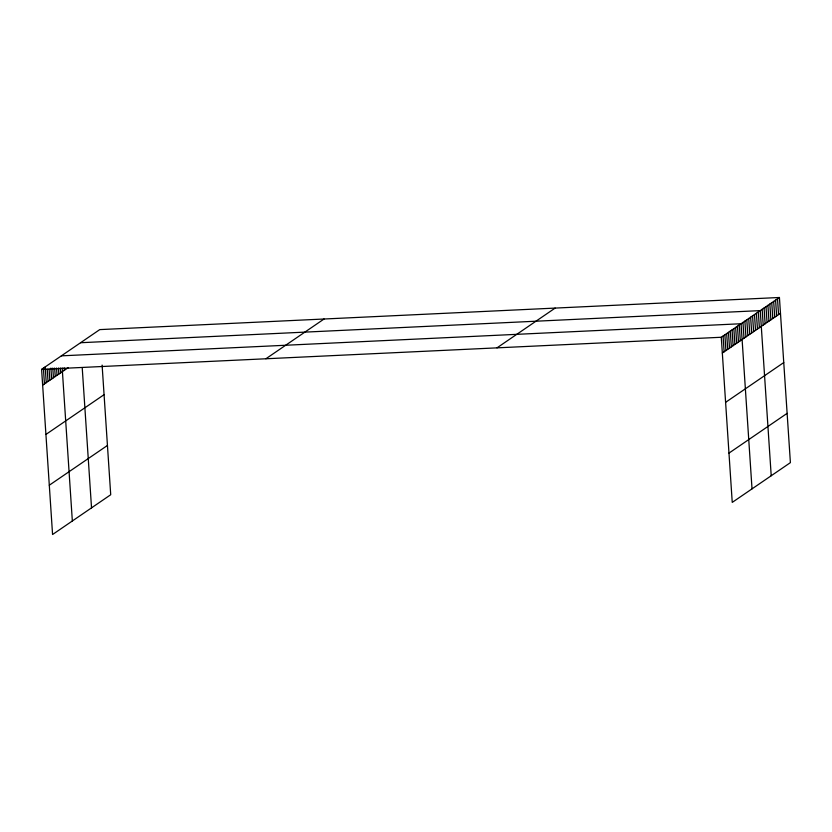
<?xml version="1.0" encoding="UTF-8"?>
<svg xmlns="http://www.w3.org/2000/svg" width="832" height="832" viewBox="0 0 832 832"><rect width="100%" height="100%" fill="white"/><g stroke="black" fill="none" stroke-linecap="round" stroke-linejoin="round"><path stroke-width="1.25" d="M102.107 365.102L110.718 494.738L52.572 534.508L41.6 369.366L99.757 329.607L779.428 297.492L790.4 462.634L732.243 502.393L721.282 337.262L779.428 297.492M42.65 385.154L68.172 367.692M45.926 434.439L104.073 394.67M49.296 485.222L107.442 445.453M265.897 358.769L324.043 319.01M496.985 347.859L555.142 308.09M722.332 353.049L780.478 313.279M725.598 402.334L783.754 362.565M728.978 453.107L787.124 413.348M80.558 342.722L760.24 310.617L771.212 475.758M61.37 355.846L741.052 323.742L752.024 488.873M41.6 369.366L721.282 337.262M777.514 298.802L778.565 314.59M775.59 300.123L776.641 315.9M773.677 301.434L774.727 317.21M771.753 302.744L772.803 318.531M769.839 304.054L770.89 319.842M767.915 305.365L768.966 321.152M766.002 306.686L767.052 322.462M764.078 307.996L765.128 323.773M762.164 309.306L763.204 325.083M758.326 311.927L759.366 327.714M756.402 313.238L757.453 329.025M754.489 314.558L755.529 330.335M752.565 315.869L753.615 331.646M750.651 317.179L751.691 332.966M748.727 318.49L749.778 334.277M746.803 319.8L747.854 335.587M744.89 321.121L745.94 336.898M742.966 322.431L744.016 338.208M739.253 324.969L740.303 340.756M737.454 326.196L738.504 341.983M735.654 327.423L736.705 343.21M733.866 328.661L734.906 344.438M732.066 329.888L733.117 345.665M730.267 331.115L731.318 346.902M728.468 332.342L729.518 348.13M726.669 333.57L727.719 349.357M724.87 334.807L725.92 350.584M723.081 336.034L724.121 351.811M82.264 368.368L91.53 507.863M64.178 367.89L64.334 370.323M62.182 367.994L72.342 520.988M60.299 368.004L60.622 372.861M58.417 368.014L58.822 374.088M56.545 368.035L57.023 375.315M54.662 368.046L55.234 376.553M52.79 368.066L53.435 377.78M50.908 368.077L51.636 379.007M49.109 369.304L49.837 380.234M47.237 369.325L48.038 381.462M45.198 366.912L46.238 382.689M43.399 368.139L44.45 383.926"/></g></svg>
